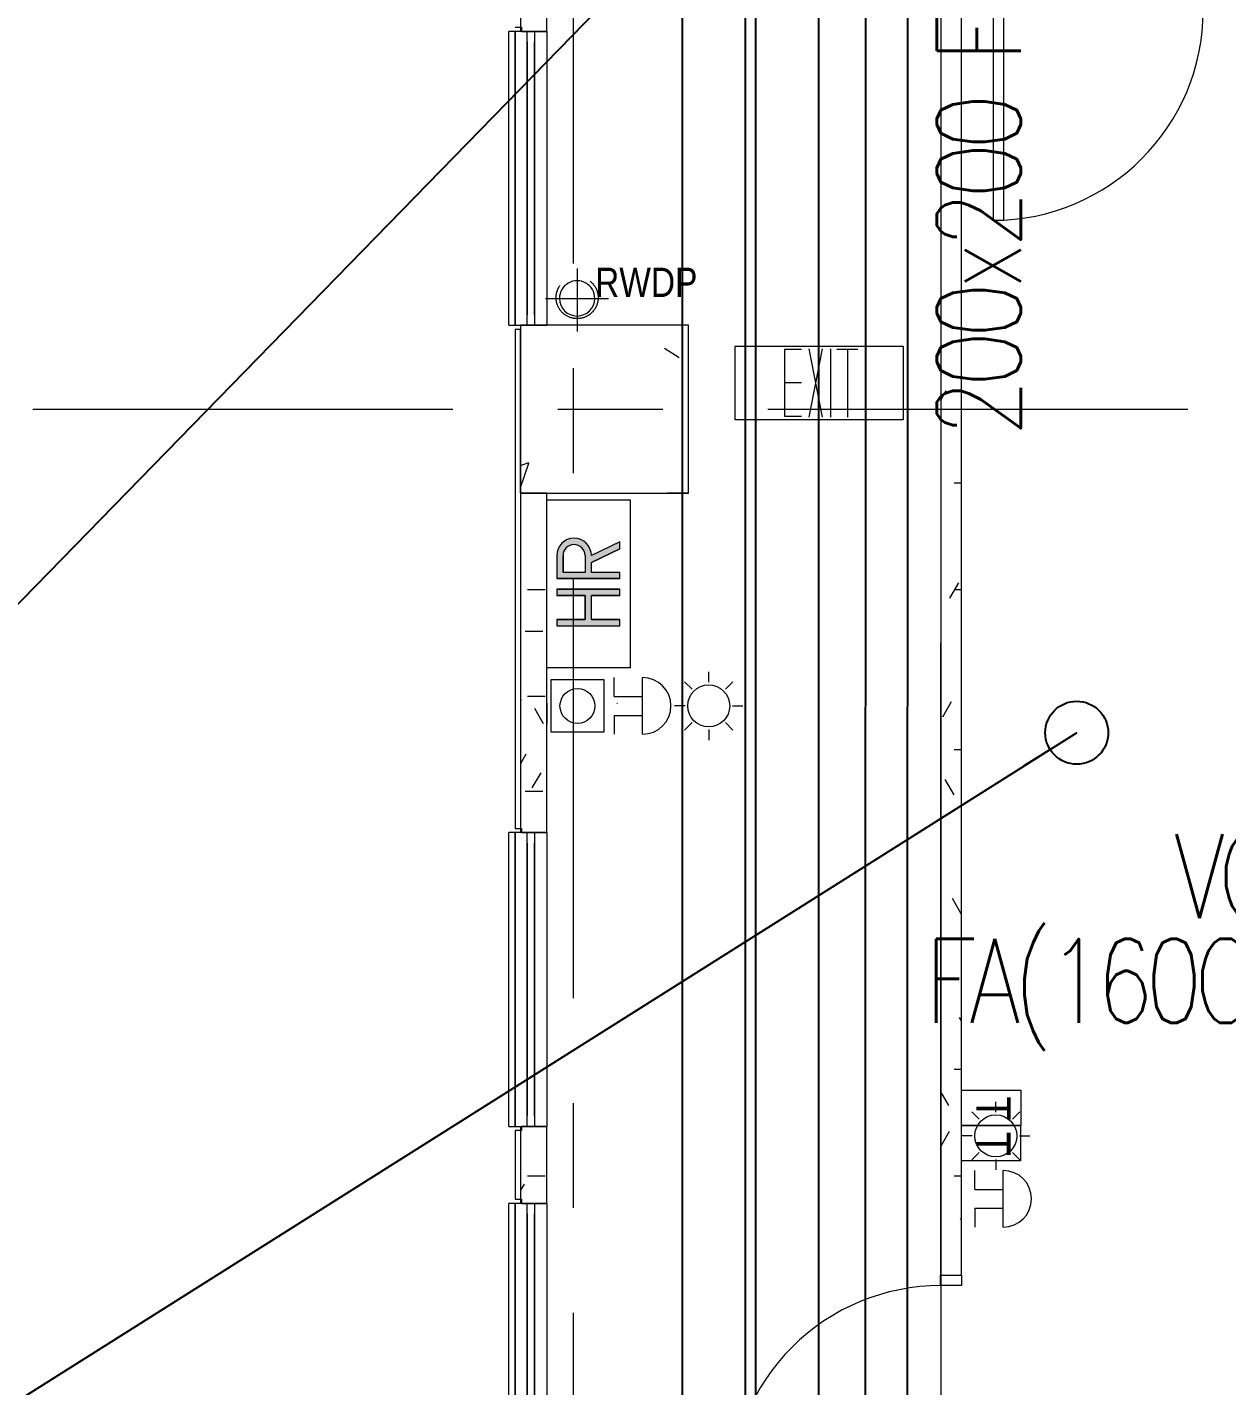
# Model space of a CAD drawing. Header units: millimetres. Extents: x 50620 to 404449, y -131543 to 97.
# Drawn here: x 346388 to 352101, y -54251 to -47778 of the extents above; entities that cross this region are included whole.
import ezdxf

# ---------------------------------------------------------------- set-up
doc = ezdxf.new("R2010")
doc.units = ezdxf.units.MM
doc.linetypes.add('IDA - Grid Line', pattern=[3500, 2000, -500, 500, -500])
doc.linetypes.add('IDA - Hidden 065', pattern=[537.5, 375, -162.5])
for name, color, linetype, lineweight in [('1599_DB_A_BLK2_HQ_R21-2ND STOREY 20230517--$0$A-_DETA----_ED-1', 8, 'Continuous', 9), ('1599_DB_A_BLK2_HQ_R21-2ND STOREY 20230517--$0$A-_DOOR----_E', 8, 'Continuous', 9), ('1599_DB_A_BLK2_HQ_R21-2ND STOREY 20230517--$0$A-_GENM----_M', 8, 'Continuous', 9), ('1599_DB_A_BLK2_HQ_R21-2ND STOREY 20230517--$0$A-_WIND----_E', 8, 'Continuous', 9), ('1599_DB_A_BLK2_HQ_R21-2ND STOREY 20230517--$0$E-_LIGT----_E', 8, 'Continuous', 9), ('1599_DB_A_BLK2_HQ_R21-2ND STOREY 20230517--$0$S-_COLN----_E', 8, 'Continuous', 9), ('A-_DETA----_E-2', 8, 'IDA - Hidden 065', 9), ('A-_DETA----_ED-2', 8, 'IDA - Hidden 065', 9), ('A-_FLOR----_E', 8, 'Continuous', 9), ('A-_FURT----_E', 8, 'Continuous', 9), ('A-_GENM----_M', 8, 'Continuous', 9), ('A-_ROOMNAME_A', 8, 'Continuous', 9), ('A-_WALL----_E', 8, 'Continuous', 9), ('A-_WALL----_E-1', 8, 'Continuous', 18), ('A-_WALL----_H-1', 8, 'Continuous', 9), ('A-_WALL----_H-2', 8, 'Continuous', 9), ('A-_WALLPRTN_E', 8, 'Continuous', 9), ('A-_WALLPRTN_E-1', 8, 'Continuous', 18), ('A-_WIND----_E', 8, 'Continuous', 9), ('E-_LIGT----_E', 8, 'Continuous', 5), ('M-_ARCHI', 8, 'Continuous', 5), ('M-_WATR----_E', 7, 'Continuous', 9), ('M-ACMV_FAD', 3, 'Continuous', 25), ('M-ACMV_REMOTE', 222, 'Continuous', 5), ('M-FA TEXT', 3, 'Continuous', 25), ('M_ACMV_ANNOTATION', 7, 'Continuous', 20), ('S-_COLN----_E', 8, 'Continuous', 5), ('S-_COLN----_E-1', 8, 'Continuous', 5), ('S-_COLN----_E-2', 8, 'Continuous', 5)]:
    doc.layers.add(name, color=color, linetype=linetype, lineweight=lineweight)
doc.layers.add('M-_WATR----_E-1', color=7, linetype='Continuous', lineweight=9, true_color=0x007f00)
doc.layers.add('S-_ANOTGRID_E-1', color=9, linetype='IDA - Grid Line', lineweight=5, true_color=0x808080)
doc.styles.add('Arial', font='arial.ttf', dxfattribs={"width": 0.8, "height": 300})
doc.styles.add('Arial Narrow_2', font='ARIALN.TTF', dxfattribs={"height": 90})
doc.styles.add('ROMANS', font='romans.shx', dxfattribs={"width": 0.8})
doc.styles.get("Standard").update_dxf_attribs({"font": 'arial.ttf'})
doc.dimstyles.get("Standard").update_dxf_attribs({"dimtxt": 200, "dimasz": 150, "dimexe": 0.18, "dimexo": 0.0625, "dimgap": 10, "dimtad": 1, "dimtih": 1, "dimtoh": 1, "dimdec": 0, "dimzin": 0, "dimdsep": 46, "dimtxsty": 'Standard', "dimcen": 0.09, "dimclrd": 256, "dimclre": 256, "dimclrt": 256, "dimadec": 0, "dimazin": 0, "dimtfac": 1, "dimtdec": 0, "dimtofl": 0, "dimtmove": 0, "dimatfit": 3, "dimfxl": 1, "dimtolj": 1, "dimtzin": 0, "dimarcsym": 1})
pattern_1 = [(360, (102886.37, 38752.37), (1016, 254), [83.82, -678.18, 83.82, -678.18, -4064]), (360, (102886.37, 38752.37), (1016, 254), [-1524, 83.82, -1440.18, 83.82, -678.18, -1778]), (360, (102886.37, 38752.37), (1016, 254), [-3810, 83.82, -424.18, 83.82, -1186.18]), (120, (103267.37, 38879.37), (-727.97045, 752.8818), [83.82, -678.18, 83.82, -678.18, -4064]), (120, (103267.37, 38879.37), (-727.97045, 752.8818), [-1524, 83.82, -1440.18, 83.82, -678.18, -1778]), (120, (103267.37, 38879.37), (-727.97045, 752.8818), [-3810, 83.82, -424.18, 83.82, -1186.18]), (240, (103394.37, 39387.37), (-288.02955, -1006.8818), [83.82, -678.18, 83.82, -678.18, -4064]), (240, (103394.37, 39387.37), (-288.02955, -1006.8818), [-1524, 83.82, -1440.18, 83.82, -678.18, -1778]), (240, (103394.37, 39387.37), (-288.02955, -1006.8818), [-3810, 83.82, -424.18, 83.82, -1186.18])]
pattern_2 = [(6e-11, (-28420.7, -3975.34), (1016, 254), [83.82, -678.18, 83.82, -678.18, -4064]), (6e-11, (-28420.7, -3975.34), (1016, 254), [-1524, 83.82, -1440.18, 83.82, -678.18, -1778]), (6e-11, (-28420.7, -3975.34), (1016, 254), [-3810, 83.82, -424.18, 83.82, -1186.18]), (120, (-28039.7, -3848.34), (-727.9705, 752.8818), [83.82, -678.18, 83.82, -678.18, -4064]), (120, (-28039.7, -3848.34), (-727.9705, 752.8818), [-1524, 83.82, -1440.18, 83.82, -678.18, -1778]), (120, (-28039.7, -3848.34), (-727.9705, 752.8818), [-3810, 83.82, -424.18, 83.82, -1186.18]), (240, (-27912.7, -3340.34), (-288.0295, -1006.8818), [83.82, -678.18, 83.82, -678.18, -4064]), (240, (-27912.7, -3340.34), (-288.0295, -1006.8818), [-1524, 83.82, -1440.18, 83.82, -678.18, -1778]), (240, (-27912.7, -3340.34), (-288.0295, -1006.8818), [-3810, 83.82, -424.18, 83.82, -1186.18])]

# ---------------------------------------------------------------- blocks, each defined once
blk = doc.blocks.new('IDA - Casement w Top Hung - 2 Panels - 1400L X 1800H - B2-AW01-3560557-BLK 2 2ND STOREY PLAN')
at = {"layer": 'A-_WIND----_E'}
for p, q in [((-700, 17.5), (700, 17.5)), ((-700, 17.5), (-700, -17.5)), ((-615, 17.5), (-650, 17.5)), ((-650, 17.5), (-25, 17.5)), ((-650, 17.5), (650, 17.5)), ((650, 17.5), (-650, 17.5)), ((-35, 17.5), (-615, 17.5)), ((-615, 17.5), (-60, 17.5)), ((0, 17.5), (-35, 17.5)), ((-24.9, 17.5), (25, 17.5)), ((35, 17.5), (0, 17.5)), ((25, 17.5), (650, 17.5)), ((615, 17.5), (35, 17.5)), ((60, 17.5), (615, 17.5)), ((650, 17.5), (615, 17.5)), ((700, 17.5), (700, -17.5)), ((700, -17.5), (-700, -17.5)), ((-650, -17.5), (-615, -17.5)), ((-25, -17.5), (-650, -17.5)), ((650, -17.5), (-650, -17.5)), ((650, -17.5), (-650, -17.5)), ((-615, -17.5), (-35, -17.5)), ((-60, -17.5), (-615, -17.5)), ((-35, -17.5), (0, -17.5)), ((-24.9, -17.5), (25, -17.5)), ((0, -17.5), (35, -17.5)), ((650, -17.5), (25, -17.5)), ((35, -17.5), (615, -17.5)), ((615, -17.5), (60, -17.5)), ((615, -17.5), (650, -17.5))]:
    blk.add_line(p, q, dxfattribs=at)
blk = doc.blocks.new('IDA - Exit Sign - IDA - Exit Sign - One Side-4055795-BLK 2 2ND STOREY PLAN')
at = {"layer": 'A-_DETA----_ED-2'}
for p, q in [((-173.9, -115.1), (-173.9, -432.5)), ((-93.9, -115.1), (-173.9, -115.1)), ((-58.9, -112.8), (4, -437.8)), ((4, -112.8), (-58.9, -437.8)), ((45.1, -112.8), (45.1, -437.8)), ((175.1, -115.3), (75.1, -115.3)), ((125.1, -115.3), (125.1, -437.8)), ((-93.9, -275), (-173.9, -275)), ((-173.9, -432.5), (-93.9, -432.5))]:
    blk.add_line(p, q, dxfattribs=at)
at = {"layer": 'E-_LIGT----_E'}
for p, q in [((-410, -450), (-410, -100)), ((-410, -100), (390, -100)), ((390, -100), (390, -450)), ((390, -450), (-410, -450))]:
    blk.add_line(p, q, dxfattribs=at)
blk = doc.blocks.new('Wall Motif - Type 1-2673956-BLK 2 2ND STOREY PLAN')
at = {"layer": 'A-_GENM----_M'}
for p, q in [((-575, -75), (825, -75)), ((-575, -75), (-575, -105)), ((825, -105), (-575, -105)), ((-525, -75), (81.1, -75)), ((81.1, -105), (-525, -105)), ((-481.1, -75), (125, -75)), ((-481.1, -75), (731.1, -75)), ((125, -105), (-481.1, -105)), ((731.1, -105), (-481.1, -105)), ((125, -75), (731.1, -75)), ((731.1, -105), (125, -105)), ((168.9, -75), (775, -75)), ((775, -105), (168.9, -105)), ((825, -105), (825, -75))]:
    blk.add_line(p, q, dxfattribs=at)
blk = doc.blocks.new('1599_DB_A_BLK2_HQ_R21-2ND STOREY 20230517--$0$IDA - Fire Alarm Bell1 - IDA - Fire Alarm Bell-2587577-LINKVIEW_BLK2_2ND STOREY')
at = {"layer": '1599_DB_A_BLK2_HQ_R21-2ND STOREY 20230517--$0$A-_DETA----_ED-1'}
for p, q in [((-45, -350), (-135, -350)), ((-45, -350), (-45, -485)), ((45, -350), (135, -350)), ((45, -350), (45, -485)), ((-135, -485), (135, -485))]:
    blk.add_line(p, q, dxfattribs=at)
blk.add_arc((0, -485), 135, 180, 360, dxfattribs=at)
blk = doc.blocks.new('1599_DB_A_BLK2_HQ_R21-2ND STOREY 20230517--$0$IDA - Manual Call Point1 - IDA - Manual Call Point-2587578-LINKVIEW_BLK2_2ND STOREY')
at = {"layer": '1599_DB_A_BLK2_HQ_R21-2ND STOREY 20230517--$0$A-_DETA----_ED-1'}
for p, q in [((-125, -300), (-125, -50)), ((-125, -50), (125, -50)), ((125, -50), (125, -300)), ((125, -300), (-125, -300))]:
    blk.add_line(p, q, dxfattribs=at)
blk.add_circle((0, -175), 83.3, dxfattribs=at)
blk = doc.blocks.new('1599_DB_A_BLK2_HQ_R21-2ND STOREY 20230517--$0$IDA - Strobe Light - IDA - Strobe Light-3513472-LINKVIEW_BLK2_2ND STOREY')
at = {"layer": '1599_DB_A_BLK2_HQ_R21-2ND STOREY 20230517--$0$A-_DETA----_ED-1'}
for p, q in [((-79.5, 879.5), (-114.9, 914.9)), ((0, 912.5), (0, 962.5)), ((79.5, 879.5), (114.9, 914.9)), ((-112.5, 800), (-162.5, 800)), ((112.5, 800), (162.5, 800)), ((-79.5, 720.5), (-114.9, 685.1)), ((79.5, 720.5), (114.9, 685.1)), ((0, 687.5), (0, 637.5))]:
    blk.add_line(p, q, dxfattribs=at)
blk.add_circle((0, 800), 100, dxfattribs=at)
blk = doc.blocks.new('1599_DB_A_BLK2_HQ_R21-2ND STOREY 20230517--$0$IDA - F - Single - Swing - 1100L X 2200H - B2-TD01-3240950-LINKVIEW_BLK2_3RD STOREY')
at = {"layer": '1599_DB_A_BLK2_HQ_R21-2ND STOREY 20230517--$0$A-_DOOR----_E'}
for p, q in [((500, 1050), (450, 1050)), ((450, 1050), (450, 50)), ((500, 50), (500, 1050)), ((-500, 50), (-550, 50)), ((-500, -50), (-500, 50)), ((450, 50), (500, 50)), ((550, 50), (500, 50)), ((500, 50), (500, -50)), ((-550, -50), (-500, -50)), ((500, -50), (550, -50))]:
    blk.add_line(p, q, dxfattribs=at)
blk.add_arc((500, 50), 1000, 90, 180, dxfattribs=at)
blk = doc.blocks.new('1599_DB_A_BLK2_HQ_R21-2ND STOREY 20230517--$0$IDA - Hosereel - Scaled - HR-3516646-LINKVIEW_BLK2_2ND STOREY')
at = {"layer": '1599_DB_A_BLK2_HQ_R21-2ND STOREY 20230517--$0$A-_DETA----_ED-1'}
blk.add_hatch(color=256, dxfattribs=at).paths.add_polyline_path([(-150, -350), (-120, -350), (-120, -215), (-5, -215), (-5, -350), (25, -350), (25, -50), (-5, -50), (-5, -185), (-120, -185), (-120, -50), (-150, -50), (-150, -341.2)], flags=0)
h = blk.add_hatch(color=256, dxfattribs=at)
h.paths.add_polyline_path([(75, -341.2), (75, -350), (105, -350), (105, -215), (151.7, -215), (216.7, -350), (250, -350), (185, -215), (206.4, -212.2), (226.2, -203.9), (243.3, -190.8), (256.4, -173.8), (264.7, -153.9), (267.5, -132.5), (264.7, -111.1), (256.4, -91.3), (243.3, -74.2), (226.2, -61.1), (206.4, -52.8), (185, -50), (75, -50)], flags=0)
h.paths.add_polyline_path([(105, -185), (105, -80), (198.6, -81.8), (211.2, -87), (222.1, -95.4), (230.5, -106.3), (235.7, -118.9), (237.5, -132.5), (235.7, -146.1), (230.5, -158.8), (222.1, -169.6), (211.2, -178), (198.6, -183.2), (185, -185)], flags=0)
for p, q in [((-350, -400), (-350, 0)), ((450, 0), (450, -400)), ((-120, -50), (-150, -50)), ((-150, -50), (-150, -350)), ((-120, -50), (-150, -50)), ((-150, -50), (-150, -350)), ((-120, -50), (-120, -185)), ((-120, -185), (-120, -50)), ((25, -50), (-5, -50)), ((-5, -185), (-5, -50)), ((25, -50), (-5, -50)), ((-5, -50), (-5, -185)), ((25, -50), (25, -350)), ((25, -350), (25, -50)), ((75, -350), (75, -50)), ((185, -50), (75, -50)), ((185, -50), (75, -50)), ((75, -50), (75, -350)), ((105, -185), (105, -80)), ((185, -80), (105, -80)), ((105, -185), (105, -80)), ((105, -80), (185, -80)), ((-120, -185), (-5, -185)), ((-5, -185), (-120, -185)), ((185, -185), (105, -185)), ((185, -185), (105, -185)), ((-120, -215), (-5, -215)), ((-120, -215), (-120, -350)), ((-120, -350), (-120, -215)), ((-120, -215), (-5, -215)), ((-5, -350), (-5, -215)), ((-5, -215), (-5, -350)), ((105, -350), (105, -215)), ((105, -215), (151.7, -215)), ((105, -350), (105, -215)), ((105, -215), (151.7, -215)), ((216.7, -350), (151.7, -215)), ((151.7, -215), (216.7, -350)), ((250, -350), (185, -215)), ((250, -350), (185, -215)), ((-150, -350), (-120, -350)), ((-150, -350), (-120, -350)), ((-5, -350), (25, -350)), ((-5, -350), (25, -350)), ((75, -350), (105, -350)), ((75, -350), (105, -350)), ((216.7, -350), (250, -350)), ((216.7, -350), (250, -350)), ((450, -400), (-350, -400))]:
    blk.add_line(p, q, dxfattribs=at)
for radius in [82.5, 82.5, 52.5, 52.5]:
    blk.add_arc((185, -132.5), radius, 270, 90, dxfattribs=at)
blk = doc.blocks.new('1599_DB_A_BLK2_HQ_R21-2ND STOREY 20230517--$0$IDA - Strobe Light - IDA - Strobe Light-3698670-LINKVIEW_BLK2_2ND STOREY')
at = {"layer": '1599_DB_A_BLK2_HQ_R21-2ND STOREY 20230517--$0$A-_DETA----_ED-1'}
for p, q in [((300, -87.5), (300, -37.5)), ((220.5, -120.5), (185.1, -85.1)), ((379.5, -120.5), (414.9, -85.1)), ((187.5, -200), (137.5, -200)), ((412.5, -200), (462.5, -200)), ((220.5, -279.5), (185.1, -314.9)), ((300, -312.5), (300, -362.5)), ((379.5, -279.5), (414.9, -314.9))]:
    blk.add_line(p, q, dxfattribs=at)
blk.add_circle((300, -200), 100, dxfattribs=at)
blk = doc.blocks.new('1599_DB_A_BLK2_HQ_R21-2ND STOREY 20230517--$0$IDA - F - Single - Swing - 1100L X 2200H - B2-TD01-3240952-LINKVIEW_BLK2_2ND STOREY')
at = {"layer": '1599_DB_A_BLK2_HQ_R21-2ND STOREY 20230517--$0$A-_DOOR----_E'}
for p, q in [((-550, 50), (-500, 50)), ((-500, 50), (-500, -50)), ((500, 50), (550, 50)), ((500, -50), (500, 50)), ((-500, -50), (-550, -50)), ((450, -50), (500, -50)), ((450, -1050), (450, -50)), ((500, -50), (500, -1050)), ((550, -50), (500, -50)), ((500, -1050), (450, -1050))]:
    blk.add_line(p, q, dxfattribs=at)
blk.add_arc((500, -50), 1000, 180, 270, dxfattribs=at)
blk = doc.blocks.new('1599_DB_A_BLK2_HQ_R21-2ND STOREY 20230517--$0$Wall Motif - Type 1-2673956-LINKVIEW_BLK2_2ND STOREY')
at = {"layer": '1599_DB_A_BLK2_HQ_R21-2ND STOREY 20230517--$0$A-_GENM----_M'}
for p, q in [((-575, -75), (825, -75)), ((-575, -75), (-575, -105)), ((825, -105), (-575, -105)), ((825, -105), (825, -75))]:
    blk.add_line(p, q, dxfattribs=at)
blk = doc.blocks.new('1599_DB_A_BLK2_HQ_R21-2ND STOREY 20230517--$0$IDA - Casement w Top Hung - 2 Panels - 1400L X 1800H - B2-AW01-3560557-LINKVIEW_BLK2_2ND STOREY')
at = {"layer": '1599_DB_A_BLK2_HQ_R21-2ND STOREY 20230517--$0$A-_WIND----_E'}
for p, q in [((-700, 17.5), (700, 17.5)), ((-700, 17.5), (-700, -17.5)), ((700, 17.5), (700, -17.5)), ((700, -17.5), (-700, -17.5))]:
    blk.add_line(p, q, dxfattribs=at)
blk = doc.blocks.new('1599_DB_A_BLK2_HQ_R21-2ND STOREY 20230517--$0$IDA - Fire Alarm Bell1 - IDA - Fire Alarm Bell-3517031-LINKVIEW_BLK2_2ND STOREY')
at = {"layer": '1599_DB_A_BLK2_HQ_R21-2ND STOREY 20230517--$0$A-_DETA----_ED-1'}
for p, q in [((-45, -100), (-135, -100)), ((-45, -100), (-45, -235)), ((45, -100), (135, -100)), ((45, -100), (45, -235)), ((-135, -235), (135, -235))]:
    blk.add_line(p, q, dxfattribs=at)
blk.add_arc((0, -235), 135, 180, 360, dxfattribs=at)
blk = doc.blocks.new('1599_DB_A_BLK2_HQ_R21-2ND STOREY 20230517--$0$IDA - Exit Sign - IDA - Exit Sign - One Side-4055795-LINKVIEW_BLK2_2ND STOREY')
at = {"layer": '1599_DB_A_BLK2_HQ_R21-2ND STOREY 20230517--$0$A-_DETA----_ED-1'}
for p, q in [((-173.9, -115.1), (-173.9, -432.5)), ((-93.9, -115.1), (-173.9, -115.1)), ((-58.9, -112.8), (4, -437.8)), ((4, -112.8), (-58.9, -437.8)), ((45.1, -112.8), (45.1, -437.8)), ((175.1, -115.3), (75.1, -115.3)), ((125.1, -115.3), (125.1, -437.8)), ((-93.9, -275), (-173.9, -275)), ((-173.9, -432.5), (-93.9, -432.5))]:
    blk.add_line(p, q, dxfattribs=at)
at = {"layer": '1599_DB_A_BLK2_HQ_R21-2ND STOREY 20230517--$0$E-_LIGT----_E'}
for p, q in [((-410, -450), (-410, -100)), ((-410, -100), (390, -100)), ((390, -100), (390, -450)), ((390, -450), (-410, -450))]:
    blk.add_line(p, q, dxfattribs=at)
blk = doc.blocks.new('ARCHI 2ND_2024 09 11')
at = {"layer": '1599_DB_A_BLK2_HQ_R21-2ND STOREY 20230517--$0$S-_COLN----_E', "lineweight": 5}
h = blk.add_hatch(dxfattribs=at)
h.set_pattern_fill('FP_3', color=8, style=0, pattern_type=2)
h.set_pattern_definition(pattern_2)
h.paths.add_polyline_path([(-36125, -19800), (-36125, -19533.3), (-36245, -19533.3), (-36245, -19553), (-36250, -19553), (-36250, -19780), (-36245, -19780), (-36245, -19800), (-36182.7, -19800)], flags=0)
h = blk.add_hatch(dxfattribs=at)
h.set_pattern_fill('FP_1', color=8, style=0, pattern_type=2)
h.set_pattern_definition([(50, (-28420.7, -3975.3), (1821.84, -159.39), [190.5, -2095.5]), (355, (-28420.7, -3975.3), (-352.43, 1910.57), [152.4, -1676.4]), (100.451, (-28268.9, -3988.6), (1469.43, 1751.17), [161.9, -1780.9]), (46.184, (-28420.7, -3467.3), (2710.8, -420.43), [285.75, -3143.25]), (96.636, (-28194.8, -3502.4), (2374.03, 2474.28), [242.85, -2671.35]), (351.184, (-28420.7, -3467.3), (2374.05, 2474.25), [228.6, -2514.6]), (21, (-28166.7, -3594.3), (1516.14, -1022.65), [190.5, -2095.5]), (326, (-28166.7, -3594.3), (618.02, 1841.88), [152.4, -1676.4]), (71.451, (-28040.4, -3679.6), (2134.17, 819.21), [161.9, -1780.9]), (37.5, (-28420.7, -3975.34), (30.886, 845.55), [83.82, -1572.26, 83.82, -1617.98, -1682.75]), (37.5, (-28420.7, -3975.34), (30.886, 845.55), [-3357.88, 83.82, -1598.93]), (7.5, (-28420.7, -3975.3), (668.197, 1001.806), [83.82, -886.46, 83.82, -1534.16, -641.35]), (7.5, (-28420.7, -3975.3), (668.197, 1001.806), [-2588.26, 83.82, -557.53]), (327.5, (-28987.1, -3975.34), (1355.91, -57.29), [83.82, -551.18, 83.82, -1897.38, -2628.9]), (327.5, (-28987.1, -3975.34), (1355.91, -57.29), [-2616.2, 83.82, -2545.08]), (317.5, (-29241.1, -3975.3), (1481.29, 254.27), [83.82, -741.68, 83.82, -1231.9, -1866.9]), (317.5, (-29241.1, -3975.3), (1481.29, 254.27), [-2141.22, 83.82, -1783.08])])
h.paths.add_polyline_path([(-36125, -22000), (-35450, -22000), (-35450, -21200), (-36250, -21200), (-36250, -22000)], flags=0)
h = blk.add_hatch(dxfattribs=at)
h.set_pattern_fill('FP_3', color=8, style=0, pattern_type=2)
h.set_pattern_definition(pattern_2)
h.paths.add_polyline_path([(-34250, -24775), (-34150, -24775), (-34150, -21200), (-34250, -21200), (-34250, -22266.6)], flags=0)
h = blk.add_hatch(dxfattribs=at)
h.set_pattern_fill('FP_3', color=8, style=0, pattern_type=2)
h.set_pattern_definition(pattern_2)
h.paths.add_polyline_path([(-36217.7, -23616.7), (-36125, -23616.7), (-36125, -22000), (-36250, -22000), (-36250, -23596.7), (-36245, -23596.7), (-36245, -23616.7)], flags=0)
h = blk.add_hatch(dxfattribs=at)
h.set_pattern_fill('FP_3', color=8, style=0, pattern_type=2)
h.set_pattern_definition(pattern_2)
h.paths.add_polyline_path([(-34150, -25325), (-34150, -24775), (-34250, -24775), (-34250, -25325)], flags=0)
h = blk.add_hatch(dxfattribs=at)
h.set_pattern_fill('FP_3', color=8, style=0, pattern_type=2)
h.set_pattern_definition(pattern_2)
h.paths.add_polyline_path([(-36245, -25383.3), (-36125, -25383.3), (-36125, -25016.7), (-36245, -25016.7), (-36245, -25036.7), (-36250, -25036.7), (-36250, -25363.3), (-36245, -25363.3)], flags=0)
h = blk.add_hatch(dxfattribs=at)
h.set_pattern_fill('FP_3', color=8, style=0, pattern_type=2)
h.set_pattern_definition(pattern_2)
h.paths.add_polyline_path([(-34250, -25725), (-34150, -25725), (-34150, -25325), (-34250, -25325)], flags=0)
at = {"layer": 'A-_WALL----_H-1', "lineweight": 5}
h = blk.add_hatch(dxfattribs=at)
h.set_pattern_fill('FP_3', color=256, style=0, pattern_type=2)
h.set_pattern_definition(pattern_1)
h.paths.add_polyline_path([(-35550, -23100), (-35450, -23100), (-35450, -23000), (-36125, -23000), (-36125, -23100)])
at = {"layer": 'A-_WALL----_H-2', "lineweight": 5}
h = blk.add_hatch(dxfattribs=at)
h.set_pattern_fill('FP_3', color=256, style=0, pattern_type=2)
h.set_pattern_definition(pattern_1)
h.paths.add_polyline_path([(-36245, -19800), (-36125, -19800), (-36125, -19533.3), (-36245, -19533.7), (-36246.7, -19553), (-36250, -19554.6), (-36250, -19780), (-36245, -19780.6)])
h.paths.add_polyline_path([(-36200, -18133.3), (-36125, -18133), (-36125, -17866.7), (-36245, -17866.9), (-36246.7, -17886.7), (-36250, -17888.9), (-36250, -18108.3), (-36200, -18108.3), (-36200, -18133)])
h.paths.add_polyline_path([(-36217.7, -16466.7), (-36125, -16466.7), (-36125, -16200), (-36245, -16200.7), (-36245, -16220), (-36250, -16220), (-36250, -16446.7), (-36245, -16447.3), (-36245, -16466.7)])
h.paths.add_polyline_path([(-36245, -12600), (-36125, -12600), (-36125, -12333.3), (-36245, -12335.4), (-36245, -12353.3), (-36250, -12354.2), (-36250, -12580), (-36245, -12582)])
h.paths.add_polyline_path([(-36210.3, -10933.3), (-36125, -10933.3), (-36125, -10616.7), (-36245, -10619.3), (-36245, -10636.7), (-36250, -10637.5), (-36250, -10913.3), (-36245, -10915.9), (-36245, -10933.3), (-36217.5, -10933.3)])
h.paths.add_polyline_path([(-36245, -9216.7), (-36125, -9216.7), (-36125, -9000), (-36245, -9000), (-36245, -9020), (-36250, -9020), (-36250, -9196.7), (-36245, -9196.7), (-36245, -9199.8)])
h.paths.add_polyline_path([(-36182.7, -5400), (-36125, -5400), (-36125, -5183.3), (-36245, -5183.3), (-36245, -5203.3), (-36250, -5204.2), (-36250, -5380), (-36245, -5380), (-36245, -5400), (-36217.5, -5400)])
h.paths.add_polyline_path([(-36217.7, -3783.3), (-36125, -3783.3), (-36125, -3566.7), (-36245, -3566.7), (-36245, -3586.7), (-36250, -3586.7), (-36250, -3763.3), (-36245, -3763.3), (-36245, -3783.3)])
h.paths.add_polyline_path([(-36217.5, -2166.7), (-36125, -2166.7), (-36125, -1950), (-36245, -1950), (-36245, -1970), (-36250, -1970.8), (-36250, -2146.7), (-36245, -2146.7), (-36245, -2166.7), (-36217.7, -2166.7)])
h = blk.add_hatch(dxfattribs=at)
h.set_pattern_fill('FP_3', color=256, style=0, pattern_type=2)
h.set_pattern_definition(pattern_1)
h.paths.add_polyline_path([(-36182.7, -27150), (-36125, -27150), (-36125, -26783.3), (-36245, -26783.3), (-36245, -26803.3), (-36250, -26803.3), (-36250, -27130), (-36245, -27130), (-36245, -27150), (-36217.5, -27150)])
h.paths.add_polyline_path([(-36182.7, -25383.3), (-36125, -25383.3), (-36125, -25016.7), (-36245, -25016.7), (-36245, -25036.7), (-36250, -25036.7), (-36250, -25363.3), (-36245, -25363.3), (-36245, -25383.3), (-36217.5, -25383.3)])
h.paths.add_polyline_path([(-36125, -23616.7), (-36125, -22000), (-36250, -22000), (-36250, -23596.7), (-36245, -23596.7), (-36244.9, -23616.7), (-36182.7, -23616.7)])
at = {"layer": 'S-_COLN----_E-2', "lineweight": 5}
h = blk.add_hatch(dxfattribs=at)
h.set_pattern_fill('FP_40', color=256, style=0, pattern_type=2)
h.set_pattern_definition([(50, (102886.4, 38752.4), (1821.841, -159.39), [190.5, -2095.5]), (355, (102886.4, 38752.4), (-352.428, 1910.567), [152.4, -1676.4]), (100.451, (103038.2, 38739.1), (1469.426, 1751.166), [161.9, -1780.9]), (46.184, (102886.4, 39260.4), (2710.79, -420.428), [285.75, -3143.25]), (96.636, (103112.3, 39225.3), (2374.026, 2474.276), [242.85, -2671.35]), (351.184, (102886.4, 39260.4), (2374.05, 2474.25), [228.6, -2514.6]), (21, (103140.4, 39133.4), (1516.143, -1022.652), [190.5, -2095.5]), (326, (103140.4, 39133.4), (618.02, 1841.88), [152.4, -1676.4]), (71.451, (103266.7, 39048.2), (2134.171, 819.212), [161.9, -1780.9]), (37.5, (102886.4, 38752.4), (30.886, 845.5504), [83.82, -1572.26, 83.82, -1617.98, -1682.75]), (37.5, (102886.4, 38752.4), (30.886, 845.5504), [-3357.88, 83.82, -1598.93]), (7.5, (102886.4, 38752.4), (668.1966, 1001.806), [83.82, -886.46, 83.82, -1534.16, -641.35]), (7.5, (102886.4, 38752.4), (668.1966, 1001.806), [-2588.26, 83.82, -557.53]), (327.5, (102319.95, 38752.4), (1355.9093, -57.2896), [83.82, -551.18, 83.82, -1897.38, -2628.9]), (327.5, (102319.95, 38752.4), (1355.9093, -57.2896), [-2616.2, 83.82, -2545.08]), (317.5, (102066, 38752.4), (1481.293, 254.266), [83.82, -741.68, 83.82, -1231.9, -1866.9]), (317.5, (102066, 38752.4), (1481.293, 254.266), [-2141.22, 83.82, -1783.08])])
h.paths.add_polyline_path([(-36245, -22000), (-35450, -22000), (-35450, -21200), (-36250, -21200), (-36250, -22000)])
at = {"layer": '1599_DB_A_BLK2_HQ_R21-2ND STOREY 20230517--$0$S-_COLN----_E', "color": 8, "lineweight": 5}
for p, q in [((-36125, -19800), (-36125, -19533.3)), ((-36250, -19553), (-36250, -19780)), ((-36275, -19780), (-36245, -19780)), ((-36275, -21200), (-36275, -19800)), ((-36245, -19800), (-36275, -19800)), ((-36250, -19780), (-36250, -19800)), ((-36245, -19780), (-36245, -19800)), ((-36245, -19800), (-36217.7, -19800)), ((-36182.7, -19800), (-36125, -19800)), ((-36125, -19800), (-36125, -21200)), ((-36275, -21200), (-36250, -21200)), ((-36275, -21220), (-36275, -23596.7)), ((-36250, -21220), (-36275, -21220)), ((-36250, -21200), (-36250, -21220)), ((-36217.7, -21200), (-36250, -21200)), ((-36250, -21220), (-36250, -23596.7)), ((-36250, -21220), (-36250, -21850)), ((-35450, -21200), (-36182.7, -21200)), ((-35450, -22000), (-35450, -21200)), ((-36250, -21850), (-36250, -22000)), ((-36125, -22000), (-36250, -22000)), ((-36250, -22000), (-36125, -22000)), ((-36125, -23616.7), (-36125, -22000)), ((-36125, -22000), (-35550, -22000)), ((-35450, -22000), (-35550, -22000)), ((-35550, -22000), (-35450, -22000)), ((-36275, -23596.7), (-36245, -23596.7)), ((-36275, -25016.7), (-36275, -23616.7)), ((-36245, -23616.7), (-36275, -23616.7)), ((-36250, -23596.7), (-36250, -23616.7)), ((-36245, -23596.7), (-36245, -23616.7)), ((-36245, -23616.7), (-36217.7, -23616.7)), ((-36182.7, -23616.7), (-36125, -23616.7)), ((-36125, -23616.7), (-36125, -25016.7)), ((-36275, -25016.7), (-36245, -25016.7)), ((-36275, -25036.7), (-36275, -25363.3)), ((-36245, -25036.7), (-36275, -25036.7)), ((-36250, -25016.7), (-36250, -25036.7)), ((-36250, -25036.7), (-36250, -25363.3)), ((-36245, -25016.7), (-36245, -25036.7)), ((-36217.7, -25016.7), (-36245, -25016.7)), ((-36125, -25016.7), (-36182.7, -25016.7)), ((-36125, -25383.3), (-36125, -25016.7)), ((-36275, -25363.3), (-36245, -25363.3)), ((-36250, -25363.3), (-36250, -25383.3)), ((-36245, -25363.3), (-36245, -25383.3)), ((-36275, -26783.3), (-36275, -25383.3)), ((-36245, -25383.3), (-36275, -25383.3)), ((-36245, -25383.3), (-36217.7, -25383.3)), ((-36182.7, -25383.3), (-36125, -25383.3)), ((-36125, -25383.3), (-36125, -26783.3)), ((-34250, -25725), (-34150, -25725))]:
    blk.add_line(p, q, dxfattribs=at)
for points in [[(-34249.2, -19700), (-34250, -25725)], [(-34049.2, -19700), (-34249.2, -19700), (-34249.2, -26825), (-25050, -26825), (-25050, -19700), (-32949.2, -19700)], [(-34150, -25725), (-34150, -19700)]]:
    blk.add_lwpolyline(points, dxfattribs=at)
at = {"layer": 'A-_DETA----_E-2', "color": 8, "lineweight": 5}
blk.add_circle((-35980.4, -21068.4), 100, dxfattribs=at)
at = {"layer": 'A-_FLOR----_E', "lineweight": 5}
for p, q in [((-36250, -19780), (-36250, -19800)), ((-36250, -21200), (-36250, -23616.7)), ((-36250, -25016.7), (-36250, -25383.3))]:
    blk.add_line(p, q, dxfattribs=at)
at = {"layer": 'A-_WALL----_E', "lineweight": 5}
for p, q in [((-36245, -19800), (-36275, -19800)), ((-36275, -21200), (-36275, -19800)), ((-36125, -19800), (-36245, -19800)), ((-36125, -19800), (-36125, -21200)), ((-36275, -21200), (-36125, -21200)), ((-36250, -21850), (-36250, -21220)), ((-36250, -22000), (-36250, -21850)), ((-36125, -22000), (-36250, -22000)), ((-36250, -22000), (-36250, -23596.7)), ((-36245, -23616.7), (-36275, -23616.7)), ((-36275, -25016.7), (-36275, -23616.7)), ((-36125, -23616.7), (-36245, -23616.7)), ((-36125, -23616.7), (-36125, -25016.7)), ((-36275, -25016.7), (-36245, -25016.7)), ((-36250, -25036.7), (-36250, -25363.3)), ((-36245, -25016.7), (-36125, -25016.7)), ((-36245, -25383.3), (-36275, -25383.3)), ((-36275, -26783.3), (-36275, -25383.3)), ((-36125, -25383.3), (-36245, -25383.3)), ((-36125, -25383.3), (-36125, -26783.3))]:
    blk.add_line(p, q, dxfattribs=at)
at = {"layer": 'A-_WALL----_E-1', "lineweight": 5}
for p, q in [((-36125, -19800), (-36125, -19533.3)), ((-36275, -19780), (-36245, -19780)), ((-36245, -19780), (-36245, -19800)), ((-36245, -19800), (-36125, -19800)), ((-36275, -21220), (-36275, -21850)), ((-36250, -21220), (-36275, -21220)), ((-36275, -21850), (-36275, -23596.7)), ((-36125, -23616.7), (-36125, -22000)), ((-36275, -23596.7), (-36245, -23596.7)), ((-36245, -23596.7), (-36245, -23616.7)), ((-36245, -23616.7), (-36125, -23616.7)), ((-36245, -25036.7), (-36275, -25036.7)), ((-36275, -25036.7), (-36275, -25363.3)), ((-36125, -25016.7), (-36245, -25016.7)), ((-36245, -25016.7), (-36245, -25036.7)), ((-36125, -25383.3), (-36125, -25016.7)), ((-36275, -25363.3), (-36245, -25363.3)), ((-36245, -25363.3), (-36245, -25383.3)), ((-36245, -25383.3), (-36125, -25383.3))]:
    blk.add_line(p, q, dxfattribs=at)
at = {"layer": 'A-_WALLPRTN_E', "lineweight": 5}
blk.add_line((-35450, -22000), (-35550, -22000), dxfattribs=at)
blk.add_line((-35450, -22000), (-35550, -22000), dxfattribs=at)
at = {"layer": 'A-_WALLPRTN_E-1', "lineweight": 5}
blk.add_line((-36125, -23000), (-36125, -23100), dxfattribs=at)
at = {"layer": 'M-_WATR----_E', "color": 8, "lineweight": 5}
for p, q in [((-35980.8, -20929.2), (-35980.8, -21229.2)), ((-36130.4, -21071.9), (-35830.4, -21071.9))]:
    blk.add_line(p, q, dxfattribs=at)
at = {"layer": 'M-_WATR----_E-1', "color": 8, "lineweight": 5}
for start, end in [(0, 180), (180, 0)]:
    blk.add_arc((-35980.4, -21071.9), 84.1, start, end, dxfattribs=at)
at = {"layer": 'S-_ANOTGRID_E-1', "color": 8, "lineweight": 5}
for p, q in [((-36000, 26594.8), (-36000, -83806.9)), ((-38572.1, -21600), (17962.1, -21600))]:
    blk.add_line(p, q, dxfattribs=at)
at = {"layer": 'S-_COLN----_E', "lineweight": 5}
for p, q in [((-36250, -21220), (-36250, -21850)), ((-36250, -21850), (-36250, -22000)), ((-36250, -22000), (-36125, -22000)), ((-35550, -22000), (-35450, -22000))]:
    blk.add_line(p, q, dxfattribs=at)
at = {"layer": 'S-_COLN----_E-1', "lineweight": 5}
for p, q in [((-35450, -21200), (-36250, -21200)), ((-36250, -21200), (-36250, -21220)), ((-35450, -22000), (-35450, -21200)), ((-36125, -22000), (-35550, -22000))]:
    blk.add_line(p, q, dxfattribs=at)
at = {"layer": '1599_DB_A_BLK2_HQ_R21-2ND STOREY 20230517--$0$S-_COLN----_E', "color": 8, "lineweight": 5}
for name, p, rotation in [('1599_DB_A_BLK2_HQ_R21-2ND STOREY 20230517--$0$IDA - F - Single - Swing - 1100L X 2200H - B2-TD01-3240950-LINKVIEW_BLK2_3RD STOREY', (-33499.2, -19650), 180.0000000000585), ('1599_DB_A_BLK2_HQ_R21-2ND STOREY 20230517--$0$Wall Motif - Type 1-2673956-LINKVIEW_BLK2_2ND STOREY', (-36200, -20375), 270.0000000000586), ('1599_DB_A_BLK2_HQ_R21-2ND STOREY 20230517--$0$IDA - Casement w Top Hung - 2 Panels - 1400L X 1800H - B2-AW01-3560557-LINKVIEW_BLK2_2ND STOREY', (-36200.2, -20500), 270.0000000000586), ('1599_DB_A_BLK2_HQ_R21-2ND STOREY 20230517--$0$IDA - Hosereel - Scaled - HR-3516646-LINKVIEW_BLK2_2ND STOREY', (-36127.6, -22482.1), 90.0000000000586), ('1599_DB_A_BLK2_HQ_R21-2ND STOREY 20230517--$0$IDA - Manual Call Point1 - IDA - Manual Call Point-2587578-LINKVIEW_BLK2_2ND STOREY', (-36153.7, -23013.3), 90.0000000000586), ('1599_DB_A_BLK2_HQ_R21-2ND STOREY 20230517--$0$IDA - Fire Alarm Bell1 - IDA - Fire Alarm Bell-2587577-LINKVIEW_BLK2_2ND STOREY', (-36153.7, -23013.3), 90.0000000000586), ('1599_DB_A_BLK2_HQ_R21-2ND STOREY 20230517--$0$IDA - Strobe Light - IDA - Strobe Light-3513472-LINKVIEW_BLK2_2ND STOREY', (-36153.7, -23013.3), 270.0000000000586), ('1599_DB_A_BLK2_HQ_R21-2ND STOREY 20230517--$0$Wall Motif - Type 1-2673956-LINKVIEW_BLK2_2ND STOREY', (-36200, -24191.7), 270.0000000000586), ('1599_DB_A_BLK2_HQ_R21-2ND STOREY 20230517--$0$IDA - Casement w Top Hung - 2 Panels - 1400L X 1800H - B2-AW01-3560557-LINKVIEW_BLK2_2ND STOREY', (-36200.2, -24316.7), 270.0000000000586), ('1599_DB_A_BLK2_HQ_R21-2ND STOREY 20230517--$0$IDA - Strobe Light - IDA - Strobe Light-3698670-LINKVIEW_BLK2_2ND STOREY', (-34186.5, -25361.6), 90.0000000000586), ('1599_DB_A_BLK2_HQ_R21-2ND STOREY 20230517--$0$IDA - Fire Alarm Bell1 - IDA - Fire Alarm Bell-3517031-LINKVIEW_BLK2_2ND STOREY', (-34186.5, -25361.6), 90.0000000000586), ('1599_DB_A_BLK2_HQ_R21-2ND STOREY 20230517--$0$Wall Motif - Type 1-2673956-LINKVIEW_BLK2_2ND STOREY', (-36200, -25958.3), 270.0000000000586), ('1599_DB_A_BLK2_HQ_R21-2ND STOREY 20230517--$0$IDA - Casement w Top Hung - 2 Panels - 1400L X 1800H - B2-AW01-3560557-LINKVIEW_BLK2_2ND STOREY', (-36200.2, -26083.3), 270.0000000000586), ('1599_DB_A_BLK2_HQ_R21-2ND STOREY 20230517--$0$IDA - F - Single - Swing - 1100L X 2200H - B2-TD01-3240952-LINKVIEW_BLK2_2ND STOREY', (-34200, -26275), 270.0000000000586)]:
    blk.add_blockref(name, p, dxfattribs=dict(at, rotation=rotation))
blk.add_blockref('1599_DB_A_BLK2_HQ_R21-2ND STOREY 20230517--$0$IDA - Exit Sign - IDA - Exit Sign - One Side-4055795-LINKVIEW_BLK2_2ND STOREY', (-34818.3, -21200), dxfattribs=at)
at = {"layer": 'A-_FURT----_E', "lineweight": 5}
blk.add_blockref('IDA - Exit Sign - IDA - Exit Sign - One Side-4055795-BLK 2 2ND STOREY PLAN', (-34818.3, -21200), dxfattribs=at)
at = {"layer": 'A-_GENM----_M', "lineweight": 5, "rotation": 270}
for p in [(-36200, -20375), (-36200, -24191.7), (-36200, -25958.3)]:
    blk.add_blockref('Wall Motif - Type 1-2673956-BLK 2 2ND STOREY PLAN', p, dxfattribs=at)
at = {"layer": 'A-_WIND----_E', "lineweight": 5, "rotation": 270}
for p in [(-36200.2, -20500), (-36200.2, -24316.7), (-36200.2, -26083.3)]:
    blk.add_blockref('IDA - Casement w Top Hung - 2 Panels - 1400L X 1800H - B2-AW01-3560557-BLK 2 2ND STOREY PLAN', p, dxfattribs=at)
at = {"layer": 'A-_ROOMNAME_A', "color": 8, "lineweight": 5, "insert": (-35894.8, -20925.7), "char_height": 139.26, "width": 1027.13, "attachment_point": 1, "style": 'Arial Narrow_2'}
blk.add_mtext('RWDP', dxfattribs=at)
blk = doc.blocks.new('Thermostat')
at = {"color": 222, "lineweight": 0}
blk.add_lwpolyline([(817450, 27872), (817750, 27872), (817750, 27372), (817450, 27372)], close=True, dxfattribs=at)
at = {"color": 222, "lineweight": 0, "insert": (817504, 27788), "char_height": 291, "attachment_point": 1, "style": 'Arial Narrow_2'}
blk.add_mtext_dynamic_manual_height_columns('T', width=565.64, gutter_width=1.94, heights=[0], dxfattribs=at)

msp = doc.modelspace()

# ---------------------------------------------------------------- block references
at = {"layer": 'M-_ARCHI', "lineweight": 5, "extrusion": (0.000419962, 1.0854e-05, 1), "rotation": 359.9999887056363}
msp.add_blockref('ARCHI 2ND_2024 09 11', (384987.1, -27998.1, 422.1), dxfattribs=at)

# ---------------------------------------------------------------- next in the draw order: linework, layer by layer
at = {"layer": 'M-ACMV_FAD'}
for p, q in [((349508.4, -55708.4, 28.2), (349508.4, -40615.1)), ((349808.4, -55708.4, 28.2), (349808.4, -40615.1)), ((349858.4, -55358.4, 28.2), (349858.4, -41107.6)), ((350158.4, -55358.4, 28.2), (350158.4, -41107.6)), ((350380.7, -41378.8), (350378.6, -54971, 0)), ((350580.7, -41378.8), (350578.6, -54971, 0))]:
    msp.add_line(p, q, dxfattribs=at)

# ---------------------------------------------------------------- next in the draw order: block references
at = {"layer": 'M-ACMV_REMOTE', "lineweight": 5, "xscale": 0.5625, "yscale": 0.5625, "zscale": 0.5625, "rotation": 270.0000000000194}
for p in [(335441, 406973.8, 275.3), (335440.4, 406805.1, 275.3)]:
    msp.add_blockref('Thermostat', p, dxfattribs=at)

# ---------------------------------------------------------------- next in the draw order: texts
at = {"layer": 'M-FA TEXT', "linetype": 'Continuous', "insert": (351119.4, -49729.6, 0), "char_height": 400, "width": 2733.881, "attachment_point": 7, "rotation": 90, "line_spacing_factor": 0.8, "style": 'Arial'}
msp.add_mtext('{\\Fsimplex|c0;\\T0.8;200x200 FAD}', dxfattribs=at)
at = {"layer": 'M-FA TEXT', "char_height": 400, "attachment_point": 7, "line_spacing_factor": 0.8, "style": 'ROMANS'}
for s, insert, width in [('{\\Fsimplex|c0;\\T0.8;VCD}', (351847.3, -52023.2), 1349.021), ('{\\Fsimplex|c0;\\T0.8;FA(160CMH)}', (350662.2, -52655, 23), 2293.746)]:
    msp.add_mtext(s, dxfattribs=dict(at, insert=insert, width=width))

# ---------------------------------------------------------------- next in the draw order: leaders
at = {"layer": 'M_ACMV_ANNOTATION'}
for points in [[(351567.5, -45167, -264.8), (345487.1, -51405.4, -262.2), (341287.1, -51405.3, -260.4)], [(351385.8, -51139.1, 274.9), (345193, -55048, 277.6), (327002.5, -54909.1, 285.2)]]:
    msp.add_leader(points, dimstyle='Standard', override={"dimasz": 300, "dimtad": 0, "dimldrblk": 'DotBlank', "dimfxl": 100, "dimarcsym": 2}, dxfattribs=at)

doc.saveas('drawing.dxf')
